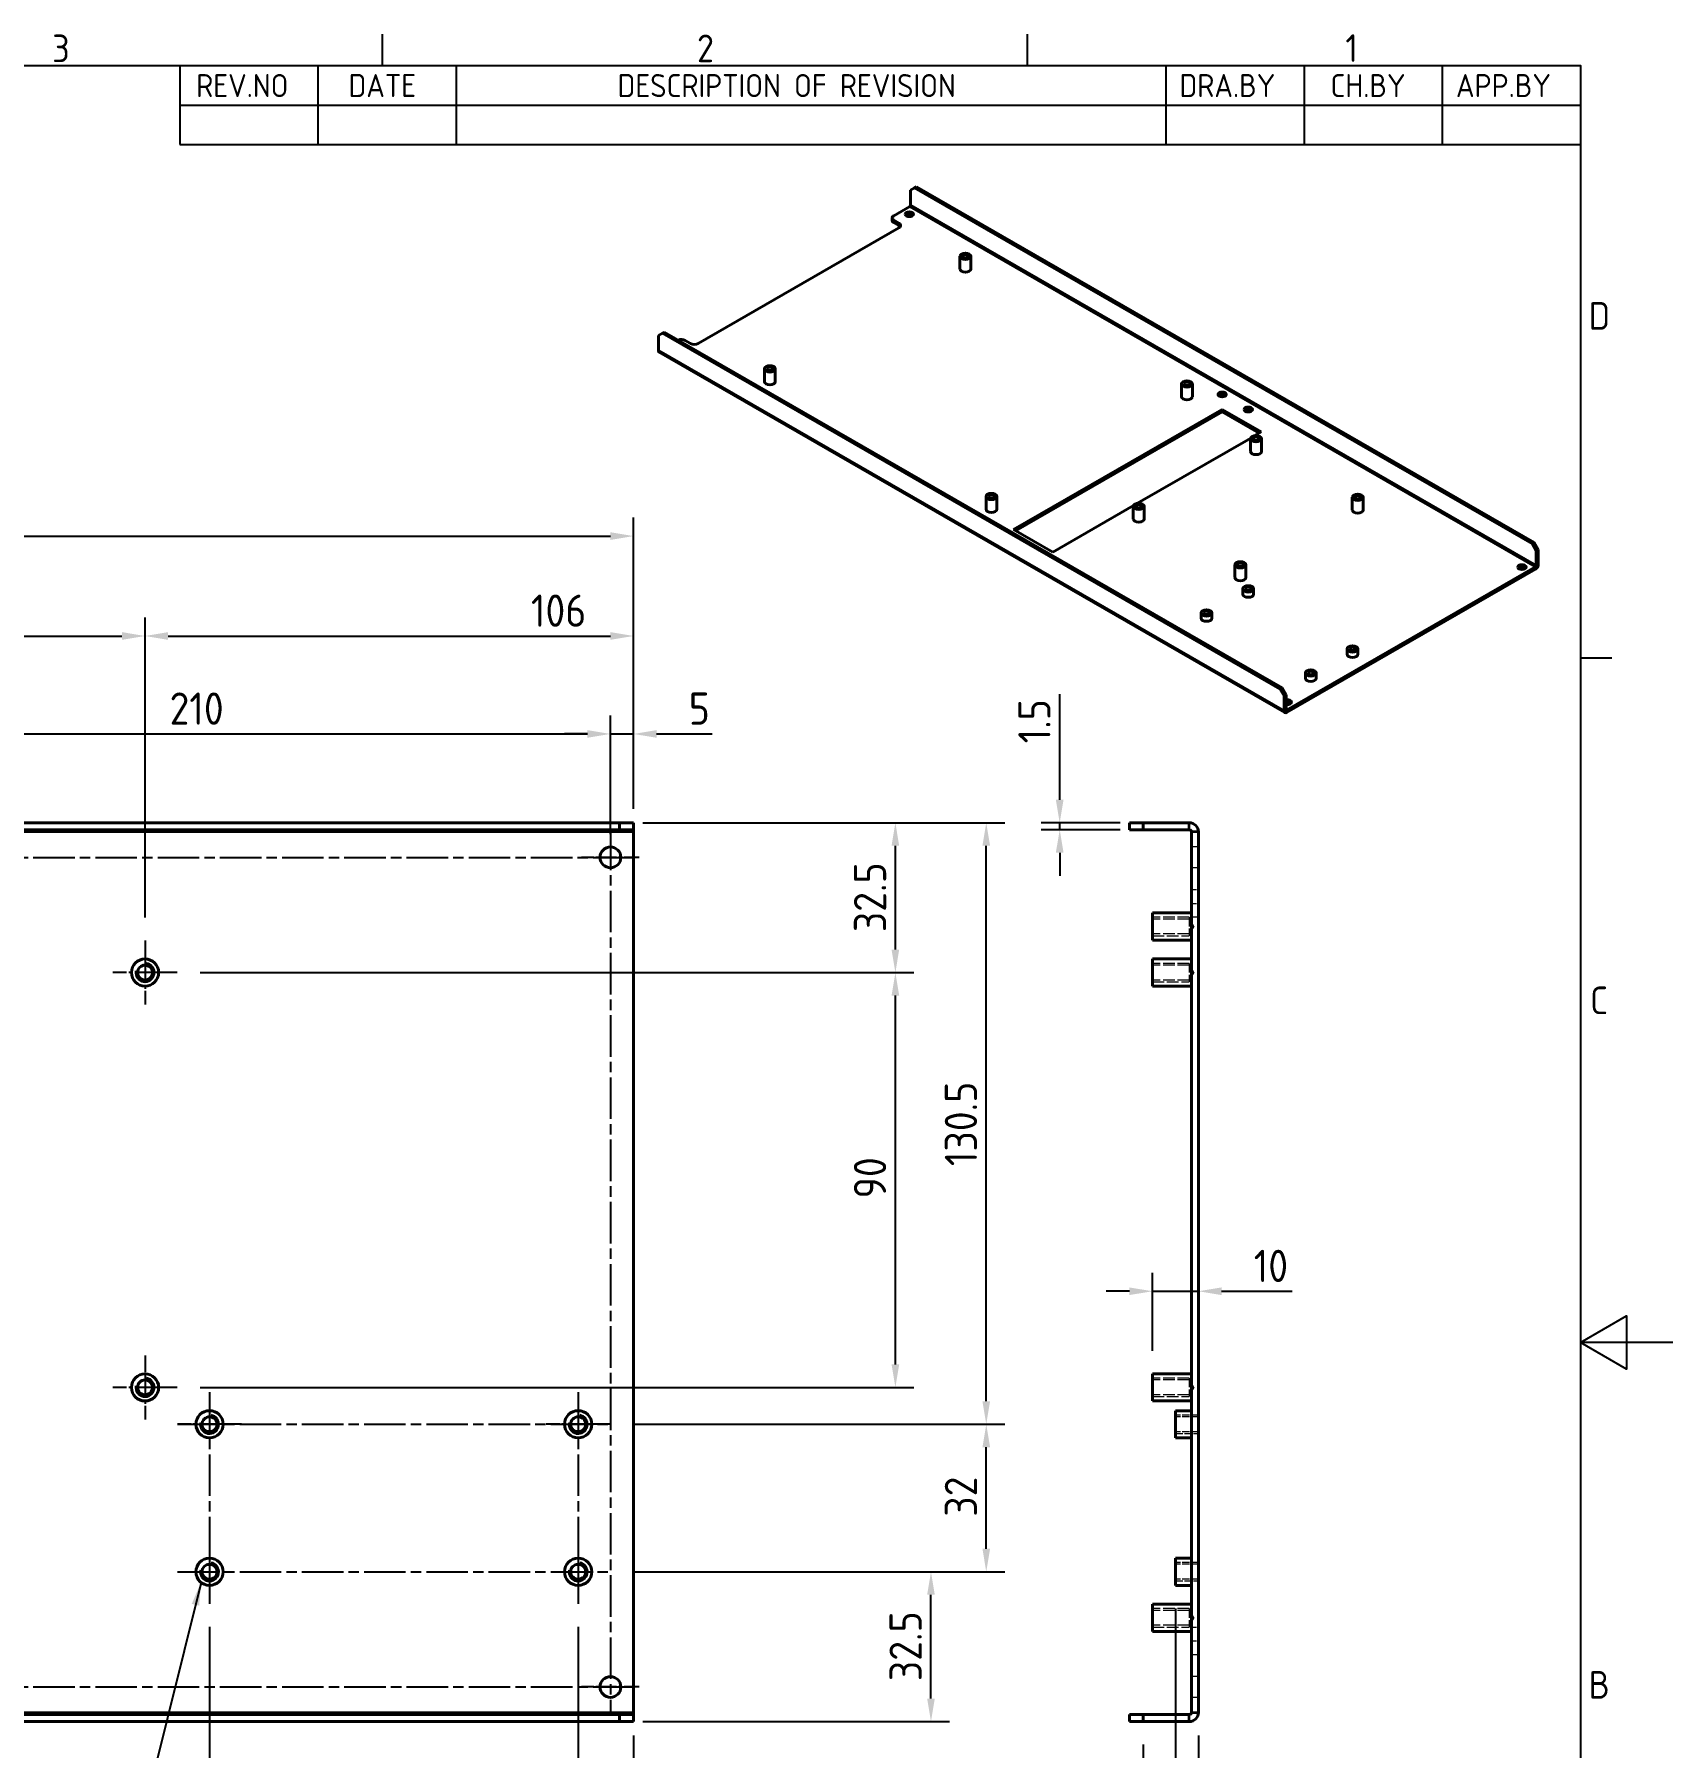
# Model space of a CAD drawing. Header units: millimetres. Extents: x 0 to 840, y 0 to 594.
# Drawn here: x 484.4 to 840, y 209.1 to 580.8 of the extents above; entities that cross this region are included whole.
import ezdxf

# ---------------------------------------------------------------- set-up
doc = ezdxf.new("R2010")
doc.units = ezdxf.units.MM
doc.header["$LTSCALE"] = 2
doc.linetypes.add('CHAIN', pattern=[0.3543, 0.2362, -0.0295, 0.0591, -0.0295])
doc.linetypes.add('DASHED', pattern=[0.2067, 0.1654, -0.0413])
doc.layers.get('0').update_dxf_attribs({"color": 3, "lineweight": 25})
for name, color, linetype, lineweight in [('가려진 것(ISO)', 2, 'DASHED', 18), ('가려진 좁은 것(ISO)', 2, 'DASHED', 18), ('가시적인 것(ISO)', 3, 'Continuous', 40), ('가시적인 좁은 것(ISO)', 3, 'Continuous', 35), ('경계(ISO)', 7, 'Continuous', 25), ('기호(ISO)', 5, 'Continuous', 25), ('중심 표식(ISO)', 1, 'Continuous', 25), ('중심선(ISO)', 1, 'Continuous', 25), ('치수(ISO)', 2, 'Continuous', 25)]:
    doc.layers.add(name, color=color, linetype=linetype, lineweight=lineweight)
doc.styles.add('ISO Proportiona M2B', font='isocp.shx')
doc.styles.add('문자 텍스트_M2B', font='isocp.shx')
doc.styles.add('치수 텍스트_PSTEK_POSCO', font='isocp.shx')
doc.dimstyles.new('치수_PSTEK_POSCO', dxfattribs={"dimscale": 2, "dimtxt": 3.5, "dimasz": 2.5, "dimexe": 2, "dimexo": 2.5, "dimgap": 1, "dimtad": 1, "dimrnd": 1e-08, "dimdsep": 46, "dimtxsty": '치수 텍스트_PSTEK_POSCO', "dimcen": 0.09, "dimdle": 10, "dimclrd": 7, "dimclre": 7, "dimclrt": 2, "dimadec": 1, "dimazin": 2, "dimtfac": 1, "dimtmove": 0, "dimatfit": 3, "dimfxl": 0, "dimtolj": 1, "dimlwd": -1, "dimlwe": -1, "dimarcsym": 0})
doc.dimstyles.new('치수_PSTEK_POSCO$7', dxfattribs={"dimscale": 2, "dimtxt": 3.5, "dimasz": 2.5, "dimexe": 2, "dimexo": 2.5, "dimgap": 1, "dimtad": 1, "dimrnd": 1e-08, "dimdsep": 46, "dimtxsty": '치수 텍스트_PSTEK_POSCO', "dimcen": 0.09, "dimdle": 10, "dimclrd": 7, "dimclre": 7, "dimclrt": 2, "dimadec": 1, "dimazin": 2, "dimtfac": 1, "dimtmove": 0, "dimatfit": 3, "dimfxl": 0, "dimtolj": 1, "dimlwd": -1, "dimlwe": -1, "dimarcsym": 0})

# ---------------------------------------------------------------- blocks, each defined once
blk = doc.blocks.new('경계 Default Border')
at = {"layer": '경계(ISO)'}
for p, q in [((280, 287), (280, 290.4)), ((350, 287), (350, 290.4)), ((410, 222.75), (413.4, 222.75))]:
    blk.add_line(p, q, dxfattribs=at)
at = {"layer": '경계(ISO)', "flags": 128}
for points in [[(10, 10), (10, 287), (410, 287), (410, 10), (10, 10)], [(420, 148.5), (410, 148.5), (415, 151.39), (415, 145.61), (410, 148.5)]]:
    blk.add_lwpolyline(points, dxfattribs=at)
at = {"layer": '경계(ISO)', "color": 2, "char_height": 3, "attachment_point": 7, "style": '문자 텍스트_M2B'}
for s, insert in [('3', (244.17, 287.37)), ('2', (314.13, 287.37)), ('1', (384.49, 287.4)), ('D', (410.88, 258.35)), ('C', (411.04, 184.1)), ('B', (410.88, 109.85))]:
    blk.add_mtext(s, dxfattribs=dict(at, insert=insert))
blk = doc.blocks.new('*D24')
at = {"layer": 'Defpoints', "color": 0, "transparency": 16777216}
for p in [(609.48, 429), (399.48, 408.48), (609.48, 402.23)]:
    blk.add_point(p, dxfattribs=at)
at = {"layer": '치수(ISO)', "color": 7, "transparency": 16777216}
for p, q in [((399.48, 413.48), (399.48, 433)), ((609.48, 407.23), (609.48, 433)), ((404.48, 429), (604.48, 429))]:
    blk.add_line(p, q, dxfattribs=at)
for points in [[(404.48, 429.83), (404.48, 428.17), (399.48, 429)], [(604.48, 429.83), (604.48, 428.17), (609.48, 429)]]:
    blk.add_solid(points, dxfattribs=at)
at = {"layer": '치수(ISO)', "color": 2, "transparency": 16777216, "insert": (513.8, 434.5), "char_height": 7, "attachment_point": 4, "style": '치수 텍스트_PSTEK_POSCO'}
blk.add_mtext('\\A1;210', dxfattribs=at)
blk = doc.blocks.new('*D25')
at = {"layer": 'Defpoints', "color": 0, "transparency": 16777216}
for p in [(614.48, 429), (614.48, 407.73), (609.48, 402.23)]:
    blk.add_point(p, dxfattribs=at)
at = {"layer": '치수(ISO)', "color": 7, "transparency": 16777216}
for p, q in [((609.48, 407.23), (609.48, 433)), ((614.48, 412.73), (614.48, 433)), ((604.48, 429), (599.48, 429)), ((609.48, 429), (614.48, 429)), ((619.48, 429), (631.57, 429))]:
    blk.add_line(p, q, dxfattribs=at)
for points in [[(604.48, 429.83), (604.48, 428.17), (609.48, 429)], [(619.48, 429.83), (619.48, 428.17), (614.48, 429)]]:
    blk.add_solid(points, dxfattribs=at)
at = {"layer": '치수(ISO)', "color": 2, "transparency": 16777216, "insert": (626.48, 434.5), "char_height": 7, "attachment_point": 4, "style": '치수 텍스트_PSTEK_POSCO'}
blk.add_mtext('\\A1;5', dxfattribs=at)
blk = doc.blocks.new('*D29')
at = {"layer": 'Defpoints', "color": 0, "transparency": 16777216}
for p in [(508.48, 450.25), (430.48, 384.18), (508.48, 384.18)]:
    blk.add_point(p, dxfattribs=at)
at = {"layer": '치수(ISO)', "color": 7, "transparency": 16777216}
for p, q in [((430.48, 389.18), (430.48, 454.25)), ((508.48, 389.18), (508.48, 454.25)), ((435.48, 450.25), (503.48, 450.25))]:
    blk.add_line(p, q, dxfattribs=at)
for points in [[(435.48, 451.09), (435.48, 449.42), (430.48, 450.25)], [(503.48, 451.09), (503.48, 449.42), (508.48, 450.25)]]:
    blk.add_solid(points, dxfattribs=at)
at = {"layer": '치수(ISO)', "color": 2, "transparency": 16777216, "insert": (465.65, 455.75), "char_height": 7, "attachment_point": 4, "style": '치수 텍스트_PSTEK_POSCO'}
blk.add_mtext('\\A1;78', dxfattribs=at)
blk = doc.blocks.new('*D30')
at = {"layer": 'Defpoints', "color": 0, "transparency": 16777216}
for p in [(614.48, 450.25), (614.48, 407.73), (508.48, 384.18)]:
    blk.add_point(p, dxfattribs=at)
at = {"layer": '치수(ISO)', "color": 7, "transparency": 16777216}
for p, q in [((508.48, 389.18), (508.48, 454.25)), ((614.48, 412.73), (614.48, 454.25)), ((513.48, 450.25), (609.48, 450.25))]:
    blk.add_line(p, q, dxfattribs=at)
for points in [[(513.48, 451.09), (513.48, 449.42), (508.48, 450.25)], [(609.48, 451.09), (609.48, 449.42), (614.48, 450.25)]]:
    blk.add_solid(points, dxfattribs=at)
at = {"layer": '치수(ISO)', "color": 2, "transparency": 16777216, "insert": (592.22, 455.75), "char_height": 7, "attachment_point": 4, "style": '치수 텍스트_PSTEK_POSCO'}
blk.add_mtext('\\A1;106', dxfattribs=at)
blk = doc.blocks.new('*D31')
at = {"layer": 'Defpoints', "color": 0, "transparency": 16777216}
for p in [(611.48, 409.73), (671.31, 409.73), (515.43, 377.23)]:
    blk.add_point(p, dxfattribs=at)
at = {"layer": '치수(ISO)', "color": 7, "transparency": 16777216}
for p, q in [((616.48, 409.73), (675.31, 409.73)), ((671.31, 382.23), (671.31, 404.73)), ((520.43, 377.23), (675.31, 377.23))]:
    blk.add_line(p, q, dxfattribs=at)
for points in [[(670.48, 404.73), (672.14, 404.73), (671.31, 409.73)], [(670.48, 382.23), (672.14, 382.23), (671.31, 377.23)]]:
    blk.add_solid(points, dxfattribs=at)
at = {"layer": '치수(ISO)', "color": 2, "transparency": 16777216, "insert": (665.81, 385.99), "char_height": 7, "attachment_point": 4, "rotation": 90, "style": '치수 텍스트_PSTEK_POSCO'}
blk.add_mtext('\\A1;32.5', dxfattribs=at)
blk = doc.blocks.new('*D32')
at = {"layer": 'Defpoints', "color": 0, "transparency": 16777216}
for p in [(515.43, 377.23), (671.31, 377.23), (515.43, 287.23)]:
    blk.add_point(p, dxfattribs=at)
at = {"layer": '치수(ISO)', "color": 7, "transparency": 16777216}
for p, q in [((520.43, 377.23), (675.31, 377.23)), ((671.31, 292.23), (671.31, 372.23)), ((520.43, 287.23), (675.31, 287.23))]:
    blk.add_line(p, q, dxfattribs=at)
for points in [[(670.48, 372.23), (672.14, 372.23), (671.31, 377.23)], [(670.48, 292.23), (672.14, 292.23), (671.31, 287.23)]]:
    blk.add_solid(points, dxfattribs=at)
at = {"layer": '치수(ISO)', "color": 2, "transparency": 16777216, "insert": (665.81, 328.23), "char_height": 7, "attachment_point": 4, "rotation": 90, "style": '치수 텍스트_PSTEK_POSCO'}
blk.add_mtext('\\A1;90', dxfattribs=at)
blk = doc.blocks.new('*D33')
at = {"layer": 'Defpoints', "color": 0, "transparency": 16777216}
for p in [(609.43, 247.23), (679.03, 247.23), (611.48, 214.73)]:
    blk.add_point(p, dxfattribs=at)
at = {"layer": '치수(ISO)', "color": 7, "transparency": 16777216}
for p, q in [((614.43, 247.23), (683.03, 247.23)), ((679.03, 219.73), (679.03, 242.23)), ((616.48, 214.73), (683.03, 214.73))]:
    blk.add_line(p, q, dxfattribs=at)
for points in [[(678.2, 242.23), (679.86, 242.23), (679.03, 247.23)], [(678.2, 219.73), (679.86, 219.73), (679.03, 214.73)]]:
    blk.add_solid(points, dxfattribs=at)
at = {"layer": '치수(ISO)', "color": 2, "transparency": 16777216, "insert": (673.53, 223.49), "char_height": 7, "attachment_point": 4, "rotation": 90, "style": '치수 텍스트_PSTEK_POSCO'}
blk.add_mtext('\\A1;32.5', dxfattribs=at)
blk = doc.blocks.new('*D34')
at = {"layer": 'Defpoints', "color": 0, "transparency": 16777216}
for p in [(611.48, 409.73), (691.03, 409.73), (609.43, 279.23)]:
    blk.add_point(p, dxfattribs=at)
at = {"layer": '치수(ISO)', "color": 7, "transparency": 16777216}
for p, q in [((616.48, 409.73), (695.03, 409.73)), ((691.03, 284.23), (691.03, 404.73)), ((614.43, 279.23), (695.03, 279.23))]:
    blk.add_line(p, q, dxfattribs=at)
for points in [[(690.2, 404.73), (691.86, 404.73), (691.03, 409.73)], [(690.2, 284.23), (691.86, 284.23), (691.03, 279.23)]]:
    blk.add_solid(points, dxfattribs=at)
at = {"layer": '치수(ISO)', "color": 2, "transparency": 16777216, "insert": (685.53, 335.24), "char_height": 7, "attachment_point": 4, "rotation": 90, "style": '치수 텍스트_PSTEK_POSCO'}
blk.add_mtext('\\A1;130.5', dxfattribs=at)
blk = doc.blocks.new('*D35')
at = {"layer": 'Defpoints', "color": 0, "transparency": 16777216}
for p in [(609.43, 279.23), (691.03, 279.23), (609.43, 247.23)]:
    blk.add_point(p, dxfattribs=at)
at = {"layer": '치수(ISO)', "color": 7, "transparency": 16777216}
for p, q in [((614.43, 279.23), (695.03, 279.23)), ((691.03, 252.23), (691.03, 274.23)), ((614.43, 247.23), (695.03, 247.23))]:
    blk.add_line(p, q, dxfattribs=at)
for points in [[(690.2, 274.23), (691.86, 274.23), (691.03, 279.23)], [(690.2, 252.23), (691.86, 252.23), (691.03, 247.23)]]:
    blk.add_solid(points, dxfattribs=at)
at = {"layer": '치수(ISO)', "color": 2, "transparency": 16777216, "insert": (685.53, 259.17), "char_height": 7, "attachment_point": 4, "rotation": 90, "style": '치수 텍스트_PSTEK_POSCO'}
blk.add_mtext('\\A1;32', dxfattribs=at)
blk = doc.blocks.new('*D42')
at = {"layer": 'Defpoints', "color": 0, "transparency": 16777216}
for p in [(732.08, 244.28), (737.08, 216.73), (737.08, 194.23)]:
    blk.add_point(p, dxfattribs=at)
at = {"layer": '치수(ISO)', "color": 7, "transparency": 16777216}
for p, q in [((732.08, 239.28), (732.08, 190.23)), ((737.08, 211.73), (737.08, 190.23)), ((727.08, 194.23), (722.08, 194.23)), ((732.08, 194.23), (737.08, 194.23)), ((742.08, 194.23), (758.29, 194.23))]:
    blk.add_line(p, q, dxfattribs=at)
for points in [[(727.08, 195.06), (727.08, 193.4), (732.08, 194.23)], [(742.08, 195.06), (742.08, 193.4), (737.08, 194.23)]]:
    blk.add_solid(points, dxfattribs=at)
at = {"layer": '치수(ISO)', "color": 2, "transparency": 16777216, "insert": (753.2, 199.73), "char_height": 7, "attachment_point": 4, "style": '치수 텍스트_PSTEK_POSCO'}
blk.add_mtext('\\A1;5', dxfattribs=at)
blk = doc.blocks.new('*D43')
at = {"layer": 'Defpoints', "color": 0, "transparency": 16777216}
for p in [(737.08, 216.73), (725.08, 214.73), (737.08, 178.46)]:
    blk.add_point(p, dxfattribs=at)
at = {"layer": '치수(ISO)', "color": 7, "transparency": 16777216}
for p, q in [((725.08, 209.73), (725.08, 174.46)), ((737.08, 211.73), (737.08, 174.46)), ((720.08, 178.46), (715.08, 178.46)), ((725.08, 178.46), (737.08, 178.46)), ((742.08, 178.46), (762.8, 178.46))]:
    blk.add_line(p, q, dxfattribs=at)
for points in [[(720.08, 179.3), (720.08, 177.63), (725.08, 178.46)], [(742.08, 179.3), (742.08, 177.63), (737.08, 178.46)]]:
    blk.add_solid(points, dxfattribs=at)
at = {"layer": '치수(ISO)', "color": 2, "transparency": 16777216, "insert": (754.08, 183.96), "char_height": 7, "attachment_point": 4, "style": '치수 텍스트_PSTEK_POSCO'}
blk.add_mtext('\\A1;12', dxfattribs=at)
blk = doc.blocks.new('*D44')
at = {"layer": 'Defpoints', "color": 0, "transparency": 16777216}
for p in [(737.08, 308.09), (737.08, 304.42), (727.08, 290.18)]:
    blk.add_point(p, dxfattribs=at)
at = {"layer": '치수(ISO)', "color": 7, "transparency": 16777216}
for p, q in [((727.08, 295.18), (727.08, 312.09)), ((722.08, 308.09), (717.08, 308.09)), ((727.08, 308.09), (737.08, 308.09)), ((742.08, 308.09), (757.39, 308.09))]:
    blk.add_line(p, q, dxfattribs=at)
for points in [[(722.08, 308.92), (722.08, 307.26), (727.08, 308.09)], [(742.08, 308.92), (742.08, 307.26), (737.08, 308.09)]]:
    blk.add_solid(points, dxfattribs=at)
at = {"layer": '치수(ISO)', "color": 2, "transparency": 16777216, "insert": (749.08, 313.59), "char_height": 7, "attachment_point": 4, "style": '치수 텍스트_PSTEK_POSCO'}
blk.add_mtext('\\A1;10', dxfattribs=at)
blk = doc.blocks.new('*D45')
at = {"layer": 'Defpoints', "color": 0, "transparency": 16777216}
for p in [(706.97, 409.73), (725.08, 409.73), (725.08, 408.23)]:
    blk.add_point(p, dxfattribs=at)
at = {"layer": '치수(ISO)', "color": 7, "transparency": 16777216}
for p, q in [((706.97, 414.73), (706.97, 437.65)), ((720.08, 409.73), (702.97, 409.73)), ((706.97, 408.23), (706.97, 409.73)), ((720.08, 408.23), (702.97, 408.23)), ((706.97, 403.23), (706.97, 398.23))]:
    blk.add_line(p, q, dxfattribs=at)
for points in [[(706.13, 414.73), (707.8, 414.73), (706.97, 409.73)], [(706.13, 403.23), (707.8, 403.23), (706.97, 408.23)]]:
    blk.add_solid(points, dxfattribs=at)
at = {"layer": '치수(ISO)', "color": 2, "transparency": 16777216, "insert": (701.47, 426.96), "char_height": 7, "attachment_point": 4, "rotation": 90, "style": '치수 텍스트_PSTEK_POSCO'}
blk.add_mtext('\\A1;1.5', dxfattribs=at)
blk = doc.blocks.new('*D46')
at = {"layer": 'Defpoints', "color": 0, "transparency": 16777216}
for p in [(614.48, 471.93), (134.48, 407.73), (614.48, 407.73)]:
    blk.add_point(p, dxfattribs=at)
at = {"layer": '치수(ISO)', "color": 7, "transparency": 16777216}
for p, q in [((134.48, 412.73), (134.48, 475.93)), ((614.48, 412.73), (614.48, 475.93)), ((139.48, 471.93), (609.48, 471.93))]:
    blk.add_line(p, q, dxfattribs=at)
for points in [[(139.48, 472.76), (139.48, 471.09), (134.48, 471.93)], [(609.48, 472.76), (609.48, 471.09), (614.48, 471.93)]]:
    blk.add_solid(points, dxfattribs=at)
at = {"layer": '치수(ISO)', "color": 2, "transparency": 16777216, "insert": (367.82, 477.43), "char_height": 7, "attachment_point": 4, "style": '치수 텍스트_PSTEK_POSCO'}
blk.add_mtext('\\A1;480', dxfattribs=at)
blk = doc.blocks.new('*D48')
at = {"layer": 'Defpoints', "color": 0, "transparency": 16777216}
for p in [(522.48, 240.28), (602.48, 240.28), (602.48, 190.97)]:
    blk.add_point(p, dxfattribs=at)
at = {"layer": '치수(ISO)', "color": 7, "transparency": 16777216}
for p, q in [((522.48, 235.28), (522.48, 186.97)), ((602.48, 235.28), (602.48, 186.97)), ((527.48, 190.97), (597.48, 190.97))]:
    blk.add_line(p, q, dxfattribs=at)
for points in [[(527.48, 191.8), (527.48, 190.14), (522.48, 190.97)], [(597.48, 191.8), (597.48, 190.14), (602.48, 190.97)]]:
    blk.add_solid(points, dxfattribs=at)
at = {"layer": '치수(ISO)', "color": 2, "transparency": 16777216, "insert": (558.6, 196.47), "char_height": 7, "attachment_point": 4, "style": '치수 텍스트_PSTEK_POSCO'}
blk.add_mtext('\\A1;80', dxfattribs=at)
blk = doc.blocks.new('*D49')
at = {"layer": 'Defpoints', "color": 0, "transparency": 16777216}
for p in [(602.48, 240.28), (614.48, 216.73), (614.48, 190.97)]:
    blk.add_point(p, dxfattribs=at)
at = {"layer": '치수(ISO)', "color": 7, "transparency": 16777216}
for p, q in [((602.48, 235.28), (602.48, 186.97)), ((614.48, 211.73), (614.48, 186.97)), ((597.48, 190.97), (592.48, 190.97)), ((602.48, 190.97), (614.48, 190.97)), ((619.48, 190.97), (644.86, 190.97))]:
    blk.add_line(p, q, dxfattribs=at)
for points in [[(597.48, 191.8), (597.48, 190.14), (602.48, 190.97)], [(619.48, 191.8), (619.48, 190.14), (614.48, 190.97)]]:
    blk.add_solid(points, dxfattribs=at)
at = {"layer": '치수(ISO)', "color": 2, "transparency": 16777216, "insert": (636.14, 196.47), "char_height": 7, "attachment_point": 4, "style": '치수 텍스트_PSTEK_POSCO'}
blk.add_mtext('\\A1;12', dxfattribs=at)

msp = doc.modelspace()

# ---------------------------------------------------------------- linework, layer by layer
at = {"layer": '가려진 것(ISO)', "ltscale": 1.428422}
for p, q in [((737.083, 404.48), (735.583, 404.48)), ((737.083, 399.98), (735.583, 399.98)), ((735.583, 392.23), (737.083, 392.23)), ((735.583, 232.23), (737.083, 232.23)), ((737.083, 224.48), (735.583, 224.48)), ((737.083, 219.98), (735.583, 219.98))]:
    msp.add_line(p, q, dxfattribs=at)
at = {"layer": '가려진 것(ISO)', "ltscale": 7.618686}
for p, q in [((735.083, 389.23), (727.083, 389.23)), ((735.083, 388.851), (727.083, 388.851)), ((735.083, 385.609), (727.083, 385.609)), ((727.083, 385.23), (735.083, 385.23)), ((735.083, 379.23), (727.083, 379.23)), ((735.083, 378.851), (727.083, 378.851)), ((735.083, 375.609), (727.083, 375.609)), ((727.083, 375.23), (735.083, 375.23)), ((735.083, 289.23), (727.083, 289.23)), ((735.083, 288.851), (727.083, 288.851)), ((735.083, 285.609), (727.083, 285.609)), ((727.083, 285.23), (735.083, 285.23)), ((735.083, 239.23), (727.083, 239.23)), ((735.083, 238.851), (727.083, 238.851)), ((735.083, 235.609), (727.083, 235.609)), ((727.083, 235.23), (735.083, 235.23))]:
    msp.add_line(p, q, dxfattribs=at)
at = {"layer": '가려진 것(ISO)', "ltscale": 5.983681}
for p, q in [((735.083, 389.23), (735.083, 385.23)), ((735.083, 379.23), (735.083, 375.23)), ((735.083, 289.23), (735.083, 285.23)), ((735.083, 239.23), (735.083, 235.23))]:
    msp.add_line(p, q, dxfattribs=at)
at = {"layer": '가려진 것(ISO)', "ltscale": 1.800898}
for p, q in [((736.057, 387.23), (735.083, 388.851)), ((736.057, 387.23), (735.083, 385.609)), ((736.057, 377.23), (735.083, 378.851)), ((736.057, 377.23), (735.083, 375.609)), ((736.057, 287.23), (735.083, 288.851)), ((736.057, 287.23), (735.083, 285.609)), ((736.057, 237.23), (735.083, 238.851)), ((736.057, 237.23), (735.083, 235.609))]:
    msp.add_line(p, q, dxfattribs=at)
at = {"layer": '가려진 것(ISO)', "ltscale": 4.761642}
for p, q in [((737.083, 281.23), (732.083, 281.23)), ((737.083, 280.851), (732.083, 280.851)), ((737.083, 277.609), (732.083, 277.609)), ((732.083, 277.23), (737.083, 277.23)), ((737.083, 249.23), (732.083, 249.23)), ((737.083, 248.851), (732.083, 248.851)), ((737.083, 245.609), (732.083, 245.609)), ((732.083, 245.23), (737.083, 245.23))]:
    msp.add_line(p, q, dxfattribs=at)
at = {"layer": '가려진 좁은 것(ISO)', "ltscale": 1.428422}
for p, q in [((735.583, 395.23), (737.083, 395.23)), ((737.083, 389.23), (735.583, 389.23)), ((735.583, 235.23), (737.083, 235.23)), ((737.083, 229.23), (735.583, 229.23))]:
    msp.add_line(p, q, dxfattribs=at)
at = {"layer": '가시적인 것(ISO)'}
for p, q in [((674.62, 546.972), (675.469, 547.464)), ((674.62, 546.972), (674.62, 543.702)), ((675.469, 547.464), (675.893, 547.709)), ((809.536, 470.26), (675.469, 547.464)), ((809.96, 470.504), (675.893, 547.709)), ((674.479, 543.457), (670.943, 541.421)), ((670.592, 540.442), (670.592, 540.932)), ((670.943, 540.444), (672.075, 539.792)), ((672.075, 539.302), (670.943, 539.953)), ((672.075, 538.815), (628.517, 513.732)), ((685.32, 529.857), (685.32, 532.636)), ((687.68, 529.857), (687.68, 532.636)), ((619.89, 515.455), (620.739, 515.948)), ((619.89, 512.185), (619.89, 515.455)), ((620.739, 515.948), (621.163, 516.192)), ((620.739, 515.948), (754.806, 438.743)), ((621.163, 516.192), (755.23, 438.988)), ((626.82, 513.732), (625.688, 514.383)), ((755.821, 433.636), (620.057, 511.817)), ((642.893, 505.425), (642.893, 508.204)), ((645.253, 505.425), (645.253, 508.204)), ((733.403, 502.167), (733.403, 504.947)), ((735.763, 502.167), (735.763, 504.947)), ((696.965, 473.338), (742.22, 499.398)), ((742.22, 498.908), (697.391, 473.093)), ((742.22, 499.398), (750.705, 494.512)), ((742.22, 499.398), (742.22, 498.908)), ((750.279, 494.267), (742.22, 498.908)), ((750.705, 494.512), (749.333, 493.722)), ((748.418, 493.195), (723.877, 479.063)), ((748.394, 490.277), (748.394, 493.057)), ((750.754, 490.277), (750.754, 493.057)), ((690.976, 477.736), (690.976, 480.515)), ((693.336, 477.736), (693.336, 480.515)), ((770.455, 477.573), (770.455, 480.352)), ((772.815, 477.573), (772.815, 480.352)), ((722.962, 478.536), (705.45, 468.451)), ((722.938, 475.618), (722.938, 478.398)), ((725.298, 475.618), (725.298, 478.398)), ((705.45, 468.451), (696.965, 473.338)), ((809.96, 470.504), (809.536, 470.26)), ((809.536, 470.26), (810.385, 468.79)), ((810.809, 469.035), (809.96, 470.504)), ((810.385, 468.79), (810.809, 469.035)), ((810.385, 468.79), (810.385, 465.52)), ((810.809, 465.765), (810.809, 469.035)), ((744.999, 462.914), (744.999, 465.693)), ((747.359, 462.914), (747.359, 465.693)), ((756.22, 434.166), (810.243, 465.275)), ((810.243, 464.785), (756.22, 433.675)), ((746.697, 459.33), (746.697, 460.475)), ((749.057, 459.33), (749.057, 460.475)), ((737.646, 454.118), (737.646, 455.263)), ((740.006, 454.118), (740.006, 455.263)), ((769.324, 446.3), (769.324, 447.445)), ((771.684, 446.3), (771.684, 447.445)), ((755.23, 438.988), (754.806, 438.743)), ((754.806, 438.743), (755.655, 437.274)), ((756.079, 437.518), (755.23, 438.988)), ((760.273, 441.088), (760.273, 442.232)), ((762.633, 441.088), (762.633, 442.232)), ((755.655, 437.274), (756.079, 437.518)), ((755.655, 437.274), (755.655, 434.003)), ((756.079, 437.518), (756.079, 434.248)), ((611.477, 409.73), (137.477, 409.73)), ((614.477, 409.73), (611.477, 409.73)), ((611.477, 409.73), (611.477, 408.23)), ((614.477, 408.23), (614.477, 409.73)), ((725.083, 409.73), (722.083, 409.73)), ((722.083, 409.73), (722.083, 408.23)), ((725.083, 408.23), (725.083, 409.73)), ((735.083, 409.73), (725.083, 409.73)), ((611.477, 408.23), (137.477, 408.23)), ((611.477, 408.23), (614.477, 408.23)), ((614.477, 408.23), (614.477, 407.73)), ((614.477, 216.73), (614.477, 407.73)), ((722.083, 408.23), (725.083, 408.23)), ((725.083, 408.23), (735.083, 408.23)), ((735.583, 216.73), (735.583, 407.73)), ((737.083, 407.73), (737.083, 216.73)), ((727.083, 384.28), (727.083, 390.18)), ((735.583, 390.18), (727.083, 390.18)), ((735.583, 384.28), (727.083, 384.28)), ((727.083, 374.28), (727.083, 380.18)), ((735.583, 380.18), (727.083, 380.18)), ((735.583, 374.28), (727.083, 374.28)), ((727.083, 284.28), (727.083, 290.18)), ((735.583, 290.18), (727.083, 290.18)), ((735.583, 284.28), (727.083, 284.28)), ((732.083, 276.28), (732.083, 282.18)), ((735.583, 282.18), (732.083, 282.18)), ((735.583, 276.28), (732.083, 276.28)), ((732.083, 244.28), (732.083, 250.18)), ((735.583, 250.18), (732.083, 250.18)), ((735.583, 244.28), (732.083, 244.28)), ((727.083, 234.28), (727.083, 240.18)), ((735.583, 240.18), (727.083, 240.18)), ((735.583, 234.28), (727.083, 234.28)), ((137.477, 216.23), (611.477, 216.23)), ((614.477, 216.23), (611.477, 216.23)), ((611.477, 216.23), (611.477, 214.73)), ((614.477, 216.23), (614.477, 216.73)), ((614.477, 214.73), (614.477, 216.23)), ((725.083, 216.23), (722.083, 216.23)), ((722.083, 216.23), (722.083, 214.73)), ((725.083, 214.73), (725.083, 216.23)), ((725.083, 216.23), (735.083, 216.23)), ((137.477, 214.73), (611.477, 214.73)), ((611.477, 214.73), (614.477, 214.73)), ((722.083, 214.73), (725.083, 214.73)), ((725.083, 214.73), (735.083, 214.73))]:
    msp.add_line(p, q, dxfattribs=at)
for centre, radius in [((609.477, 402.23), 2.25), ((508.477, 377.23), 2.95), ((508.477, 377.23), 1.621), ((508.477, 287.23), 2.95), ((508.477, 287.23), 1.621), ((522.477, 279.23), 2.95), ((522.477, 279.23), 1.621), ((602.477, 279.23), 2.95), ((602.477, 279.23), 1.621), ((522.477, 247.23), 2.95), ((602.477, 247.23), 2.95), ((522.477, 247.23), 1.621), ((602.477, 247.23), 1.621), ((609.477, 222.23), 2.25)]:
    msp.add_circle(centre, radius, dxfattribs=at)
for centre, radius, start, end in [((735.083, 407.73), 2, 0, 90), ((735.083, 407.73), 0.5, 0, 90), ((735.083, 216.73), 2, 270, 0), ((735.083, 216.73), 0.5, 270, 0)]:
    msp.add_arc(centre, radius, start, end, dxfattribs=at)
for centre, major_axis, ratio, start_param, end_param in [((674.479, 543.62), (-0.1, -0.173), 0.5780931, 0.7834645, 2.3542608), ((671.792, 540.932), (-1.2, 0), 0.5758617, 5.4977871, 7.0685835), ((671.792, 540.442), (-1.2, 0), 0.5758617, 0, 0.7853982), ((671.226, 539.304), (1.2, 0), 0.5758617, 5.4977871, 7.0685835), ((671.226, 538.813), (1.2, 0), 0.5758617, 0.3628321, 0.7853982), ((674.337, 541.256), (-0.9, 0), 0.5758617, 3.6345477, 5.7902303), ((686.5, 529.857), (1.18, 0), 0.5758617, 3.1415927, 6.2831853), ((624.84, 513.894), (1.2, 0), 0.5758617, 0.7853982, 2.1710345), ((627.668, 514.22), (1.2, 0), 0.5758617, 3.9269908, 5.4977871), ((620.456, 512.511), (-0.399, -0.693), 0.5780931, 5.4958534, 6.2831853), ((644.073, 505.425), (1.18, 0), 0.5758617, 3.1415927, 6.2831853), ((734.583, 502.167), (1.18, 0), 0.5758617, 3.1415927, 6.2831853), ((742.22, 502.165), (-0.9, 0), 0.5758617, 3.6345477, 5.7902303), ((747.877, 498.908), (-0.9, 0), 0.5758617, 3.6345477, 5.7902303), ((749.574, 490.277), (1.18, 0), 0.5758617, 3.1415927, 6.2831853), ((692.156, 477.736), (1.18, 0), 0.5758617, 3.1415927, 6.2831853), ((771.635, 477.573), (1.18, 0), 0.5758617, 3.1415927, 6.2831853), ((724.118, 475.618), (1.18, 0), 0.5758617, 3.1415927, 6.2831853), ((807.273, 464.703), (-0.9, 0), 0.5758617, 3.6345477, 5.7902303), ((810.243, 465.439), (0.399, 0.693), 0.5780931, 3.9250571, 5.4958534), ((810.243, 465.439), (-0.1, -0.173), 0.5780931, 0.7834645, 2.3542608), ((746.179, 462.914), (1.18, 0), 0.5758617, 3.1415927, 6.2831853), ((747.877, 459.33), (1.18, 0), 0.5758617, 3.1415927, 6.2831853), ((738.826, 454.118), (1.18, 0), 0.5758617, 3.1415927, 6.2831853), ((770.504, 446.3), (1.18, 0), 0.5758617, 3.1415927, 6.2831853), ((761.453, 441.088), (1.18, 0), 0.5758617, 3.1415927, 6.2831853), ((756.362, 435.876), (0.9, 0), 0.5758617, 4.3927017, 8.1736689), ((756.362, 435.385), (-0.9, 0), 0.5758617, 3.6345477, 5.0320762), ((756.22, 434.329), (-0.399, -0.693), 0.5780931, 5.4958534, 7.0666498), ((756.22, 434.329), (-0.1, -0.173), 0.5780931, 5.4958534, 7.0666498)]:
    msp.add_ellipse(centre, major_axis=major_axis, ratio=ratio, start_param=start_param, end_param=end_param, dxfattribs=at)
for centre, major_axis in [((674.337, 541.747), (-0.9, 0)), ((686.5, 532.636), (-1.18, 0)), ((686.5, 532.636), (-0.648, 0)), ((644.073, 508.204), (-1.18, 0)), ((644.073, 508.204), (-0.648, 0)), ((734.583, 504.947), (-1.18, 0)), ((734.583, 504.947), (-0.648, 0)), ((742.22, 502.656), (-0.9, 0)), ((747.877, 499.398), (-0.9, 0)), ((749.574, 493.057), (-1.18, 0)), ((749.574, 493.057), (-0.648, 0)), ((692.156, 480.515), (-1.18, 0)), ((692.156, 480.515), (-0.648, 0)), ((771.635, 480.352), (-1.18, 0)), ((771.635, 480.352), (-0.648, 0)), ((724.118, 478.398), (-1.18, 0)), ((724.118, 478.398), (-0.648, 0)), ((746.179, 465.693), (-1.18, 0)), ((746.179, 465.693), (-0.648, 0)), ((807.273, 465.194), (-0.9, 0)), ((747.877, 460.475), (-1.18, 0)), ((747.877, 460.475), (-0.648, 0)), ((738.826, 455.263), (-1.18, 0)), ((738.826, 455.263), (-0.648, 0)), ((770.504, 447.445), (-1.18, 0)), ((770.504, 447.445), (-0.648, 0)), ((761.453, 442.232), (-1.18, 0)), ((761.453, 442.232), (-0.648, 0))]:
    msp.add_ellipse(centre, major_axis=major_axis, ratio=0.5758617, dxfattribs=at)
at = {"layer": '가시적인 좁은 것(ISO)'}
for p, q in [((810.243, 465.275), (674.479, 543.457)), ((674.62, 543.702), (810.385, 465.52)), ((670.943, 539.953), (670.943, 540.444)), ((672.075, 539.792), (672.075, 539.302)), ((619.89, 512.185), (755.655, 434.003)), ((810.243, 464.785), (810.243, 465.275)), ((810.385, 465.52), (810.809, 465.765)), ((755.655, 434.003), (756.079, 434.248)), ((756.079, 434.247), (756.22, 434.166)), ((756.22, 434.166), (756.22, 433.675)), ((735.083, 408.23), (735.083, 409.73)), ((614.477, 407.73), (134.477, 407.73)), ((737.083, 407.73), (735.583, 407.73)), ((134.477, 216.73), (614.477, 216.73)), ((735.083, 214.73), (735.083, 216.23)), ((735.583, 216.73), (737.083, 216.73))]:
    msp.add_line(p, q, dxfattribs=at)
for centre in [(508.477, 377.23), (508.477, 287.23), (522.477, 279.23), (602.477, 279.23), (522.477, 247.23), (602.477, 247.23)]:
    msp.add_arc(centre, 2, 170, 80, dxfattribs=at)
at = {"layer": '기호(ISO)'}
for p, q in [((516, 574), (820, 574)), ((516, 574), (516, 565.44)), ((546, 574), (546, 565.44)), ((576, 574), (576, 565.44)), ((730, 574), (730, 565.44)), ((760, 574), (760, 565.44)), ((790, 574), (790, 565.44)), ((820, 574), (820, 565.44)), ((516, 565.44), (820, 565.44)), ((516, 565.44), (516, 556.88)), ((546, 565.44), (546, 556.88)), ((576, 565.44), (576, 556.88)), ((730, 565.44), (730, 556.88)), ((760, 565.44), (760, 556.88)), ((790, 565.44), (790, 556.88)), ((820, 565.44), (820, 556.88)), ((516, 556.88), (820, 556.88))]:
    msp.add_line(p, q, dxfattribs=at)
at = {"layer": '중심 표식(ISO)', "linetype": 'CHAIN', "ltscale": 6.944946}
for p, q in [((615.727, 402.23), (603.227, 402.23)), ((615.727, 222.23), (603.227, 222.23))]:
    msp.add_line(p, q, dxfattribs=at)
at = {"layer": '중심 표식(ISO)', "linetype": 'CHAIN', "ltscale": 7.722792}
for p, q in [((508.477, 384.18), (508.477, 370.28)), ((515.427, 377.23), (501.527, 377.23)), ((508.477, 294.18), (508.477, 280.28)), ((515.427, 287.23), (501.527, 287.23)), ((529.427, 279.23), (515.527, 279.23)), ((609.427, 279.23), (595.527, 279.23)), ((522.477, 254.18), (522.477, 240.28)), ((602.477, 254.18), (602.477, 240.28))]:
    msp.add_line(p, q, dxfattribs=at)
at = {"layer": '중심선(ISO)', "linetype": 'CHAIN', "ltscale": 19.051651}
for p, q in [((609.477, 408.48), (609.477, 215.98)), ((133.227, 402.23), (615.727, 402.23)), ((522.477, 286.18), (522.477, 240.28)), ((602.477, 286.18), (602.477, 240.28)), ((515.527, 279.23), (609.427, 279.23)), ((515.527, 247.23), (609.427, 247.23)), ((133.227, 222.23), (615.727, 222.23))]:
    msp.add_line(p, q, dxfattribs=at)

# ---------------------------------------------------------------- block references
at = {"xscale": 2, "yscale": 2, "zscale": 2}
msp.add_blockref('경계 Default Border', (0, 0), dxfattribs=at)

# ---------------------------------------------------------------- texts
at = {"layer": '기호(ISO)', "color": 2, "char_height": 5, "attachment_point": 7, "style": 'ISO Proportiona M2B'}
for s, insert in [('REV.NO', (519.574, 567.166)), ('DATE', (552.628, 567.166)), ('DESCRIPTION OF REVISION', (611.014, 567.166)), ('DRA.BY', (732.951, 567.166)), ('CH.BY', (765.729, 567.166)), ('APP.BY', (792.955, 567.166))]:
    msp.add_mtext(s, dxfattribs=dict(at, insert=insert))

# ---------------------------------------------------------------- dimensions: what is measured, and where the dimension line sits
at = {"layer": '치수(ISO)', "color": 7}
for base, p1, p2, angle, override, picture, middle in [((614.477, 471.927), (134.477, 407.73), (614.477, 407.73), 180, {"dimdec": 2, "dimtp": 0, "dimtm": 0, "dimtdec": 2, "dimtofl": 0, "dimatfit": 1}, '*D46', (374.477, 471.927)), ((508.477, 450.253), (430.477, 384.18), (508.477, 384.18), 180, {"dimdec": 2, "dimtp": 0, "dimtm": 0, "dimtdec": 2, "dimtofl": 0, "dimatfit": 1}, '*D29', (469.497, 450.253)), ((614.477, 450.253), (508.477, 384.18), (614.477, 407.73), 180, {"dimdec": 2, "dimtp": 0, "dimtm": 0, "dimtdec": 2, "dimtofl": 0, "dimatfit": 1}, '*D30', (597.997, 450.253)), ((609.477, 428.999), (399.477, 408.48), (609.477, 402.23), 180, {"dimdec": 2, "dimtp": 0, "dimtm": 0, "dimtdec": 2, "dimtofl": 0, "dimatfit": 1}, '*D24', (519.497, 428.999)), ((614.477, 428.999), (609.477, 402.23), (614.477, 407.73), 180, {"dimdec": 2, "dimtp": 0, "dimtm": 0, "dimtdec": 2, "dimtofl": 1, "dimatfit": 1}, '*D25', (628.022, 428.999)), ((706.968, 409.73), (725.083, 408.23), (725.083, 409.73), 270, {"dimdec": 2, "dimtp": 0, "dimtm": 0, "dimtdec": 2, "dimtofl": 1, "dimatfit": 1}, '*D45', (706.968, 431.308)), ((671.309, 409.73), (515.427, 377.23), (611.477, 409.73), 90, {"dimdec": 2, "dimtp": 0, "dimtm": 0, "dimtdec": 2, "dimtofl": 0, "dimatfit": 1}, '*D31', (671.309, 393.48)), ((691.032, 409.73), (609.427, 279.23), (611.477, 409.73), 90, {"dimdec": 2, "dimtp": 0, "dimtm": 0, "dimtdec": 2, "dimtofl": 0, "dimatfit": 1}, '*D34', (691.032, 344.48)), ((671.309, 377.23), (515.427, 287.23), (515.427, 377.23), 90, {"dimdec": 2, "dimtp": 0, "dimtm": 0, "dimtdec": 2, "dimtofl": 0, "dimatfit": 1}, '*D32', (671.309, 332.23)), ((737.083, 308.092), (727.083, 290.18), (737.083, 304.419), 180, {"dimdec": 2, "dimse2": 1, "dimtp": 0, "dimtm": 0, "dimtdec": 2, "dimtofl": 1, "dimatfit": 1}, '*D44', (752.236, 308.092)), ((691.032, 279.23), (609.427, 247.23), (609.427, 279.23), 90, {"dimdec": 2, "dimtp": 0, "dimtm": 0, "dimtdec": 2, "dimtofl": 0, "dimatfit": 1}, '*D35', (691.032, 263.23)), ((679.032, 247.23), (611.477, 214.73), (609.427, 247.23), 90, {"dimdec": 2, "dimtp": 0, "dimtm": 0, "dimtdec": 2, "dimtofl": 0, "dimatfit": 1}, '*D33', (679.032, 230.98)), ((737.083, 194.23), (732.083, 244.28), (737.083, 216.73), 180, {"dimdec": 2, "dimtp": 0, "dimtm": 0, "dimtdec": 2, "dimtofl": 1, "dimatfit": 1}, '*D42', (754.748, 194.23)), ((602.477, 190.972), (522.477, 240.28), (602.477, 240.28), 180, {"dimdec": 2, "dimtp": 0, "dimtm": 0, "dimtdec": 2, "dimtofl": 0, "dimatfit": 1}, '*D48', (562.457, 190.972)), ((614.477, 190.972), (602.477, 240.28), (614.477, 216.73), 180, {"dimdec": 2, "dimtp": 0, "dimtm": 0, "dimtdec": 2, "dimtofl": 1, "dimatfit": 1}, '*D49', (639.497, 190.972)), ((737.083, 178.462), (725.083, 214.73), (737.083, 216.73), 180, {"dimdec": 2, "dimtp": 0, "dimtm": 0, "dimtdec": 2, "dimtofl": 1, "dimatfit": 1}, '*D43', (757.438, 178.462))]:
    dim = msp.add_linear_dim(base=base, p1=p1, p2=p2, angle=angle, dimstyle='치수_PSTEK_POSCO', override=override, dxfattribs=at)
    dim.commit()
    dim.dimension.update_dxf_attribs({"geometry": picture, "text_midpoint": middle, "dimtype": 160})

# ---------------------------------------------------------------- leaders
at = {"layer": '기호(ISO)', "color": 7, "annotation_type": 0, "has_hookline": 1, "hookline_direction": 1, "text_width": 90.341}
msp.add_leader([(520.63, 244.929), (501.242, 166.703), (496.242, 166.703)], dimstyle='치수_PSTEK_POSCO$7', override={"dimtad": 0}, dxfattribs=at)

doc.saveas('drawing.dxf')
